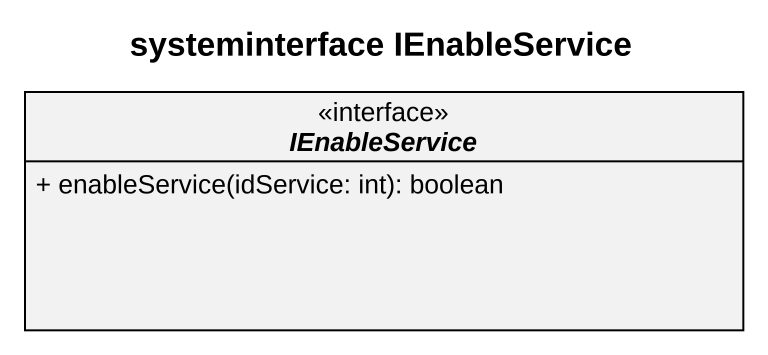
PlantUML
@startuml
title systeminterface IEnableService
hide circle
hide empty members
skinparam classAttributeIconSize 0
interface IEnableService {
  + enableService(idService: int): boolean
}
@enduml
